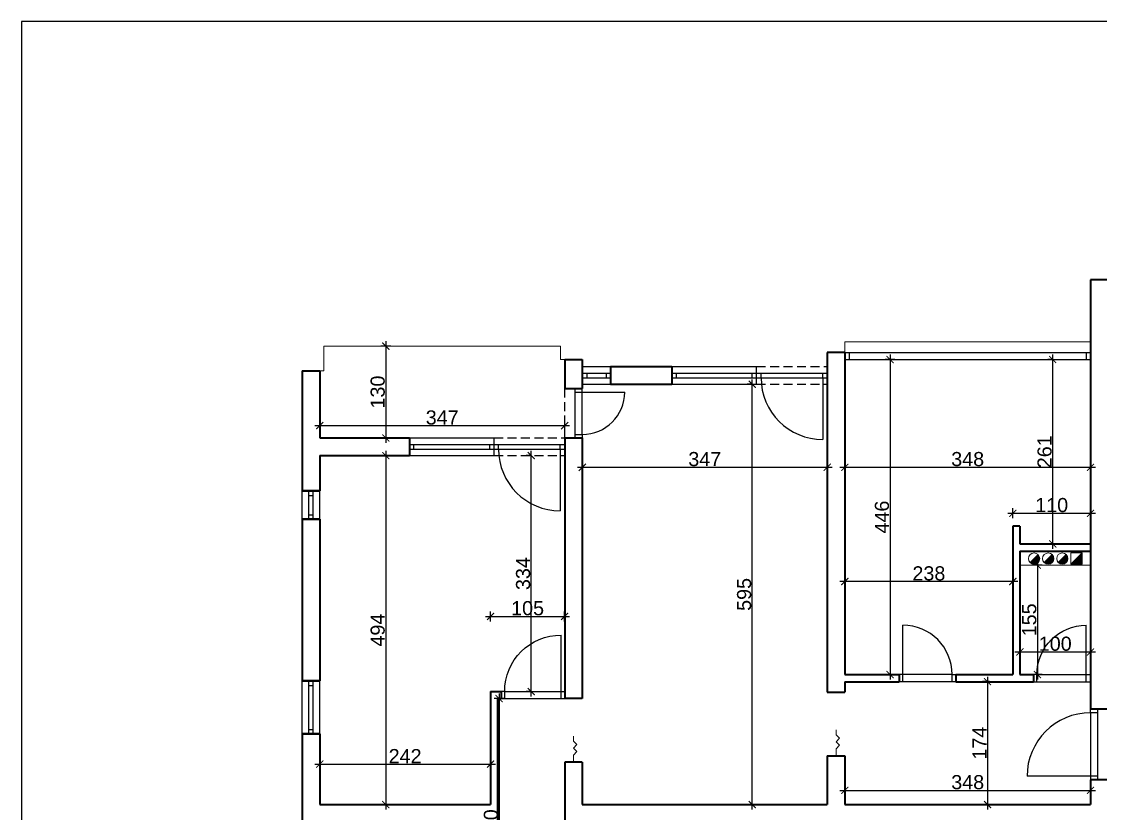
# Model space of a CAD drawing. Header units: centimetres. Extents: x 642232439 to 646206409, y 502891828 to 503284195.
# Drawn here: x 646184511 to 646186039, y 503276314 to 503277435 of the extents above; entities that cross this region are included whole.
import ezdxf

# ---------------------------------------------------------------- set-up
doc = ezdxf.new("R2010")
doc.units = ezdxf.units.CM
doc.header["$PDMODE"] = 35
doc.header["$PDSIZE"] = 0.1
doc.linetypes.add('HIDDENX2', pattern=[19.05, 12.7, -6.35])
doc.layers.add('SAST_Linija sastavnice', color=3, linetype='Continuous', plot=False)
for name, color, linetype, lineweight in [('TP_01 - 0.35', 1, 'Continuous', 35), ('TP_03 - 0.15', 3, 'Continuous', 15), ('TP_07 - 0.20', 7, 'Continuous', 20)]:
    doc.layers.add(name, color=color, linetype=linetype, lineweight=lineweight)
for name, color, linetype in [('TP_Hatch', 252, 'Continuous'), ('TP_Hidden', 8, 'HIDDENX2'), ('TP_Kotiranje', 3, 'Continuous'), ('TP_Otvori', 8, 'Continuous'), ('TP_Otvori.block', 8, 'Continuous')]:
    doc.layers.add(name, color=color, linetype=linetype)
doc.styles.get("Standard").update_dxf_attribs({"font": 'arial.ttf'})
doc.dimstyles.new('Radni', dxfattribs={"dimtxt": 20, "dimasz": 10, "dimexe": 7, "dimexo": 7, "dimgap": 1.25, "dimtad": 1, "dimdec": 1, "dimrnd": 0.5, "dimdsep": 46, "dimtxsty": 'Standard', "dimblk": 'ARCHTICK', "dimcen": 10, "dimdle": 7, "dimclrd": 256, "dimclre": 256, "dimadec": 1, "dimazin": 0, "dimtm": 1e-09, "dimtfac": 1, "dimtdec": 1, "dimtix": 1, "dimtmove": 0, "dimatfit": 0, "dimfxl": 7, "dimfxlon": 1, "dimarcsym": 0})

# ---------------------------------------------------------------- blocks, each defined once
blk = doc.blocks.new('*U525')
at = {"layer": 'TP_Otvori'}
for p, q in [((5, 0), (5, 90)), ((5, 0), (0, 0)), ((95, 0), (5, 0)), ((5, -10), (5, 0)), ((95, -10), (95, 0)), ((95, 0), (100, 0)), ((100, -10), (0, -10))]:
    blk.add_line(p, q, dxfattribs=at)
blk.add_arc((5, 0), 90, 0, 90, dxfattribs=at)
blk = doc.blocks.new('*U524')
at = {"layer": 'TP_Otvori'}
for p, q in [((5, 0), (5, 70)), ((5, 0), (0, 0)), ((75, 0), (5, 0)), ((5, -10), (5, 0)), ((75, -10), (75, 0)), ((75, 0), (80, 0)), ((80, -10), (0, -10))]:
    blk.add_line(p, q, dxfattribs=at)
blk.add_arc((5, 0), 70, 0, 90, dxfattribs=at)
blk = doc.blocks.new('*U527')
at = {"layer": 'TP_01 - 0.35'}
for p, q in [((0, 0), (0, -30)), ((48, 0), (48, -30))]:
    blk.add_line(p, q, dxfattribs=at)
at = {"layer": 'TP_Otvori'}
for p, q in [((0, 0), (48, 0)), ((0, -11.3), (48, -11.3)), ((7.5, -11.3), (7.5, -18.8)), ((40.5, -11.3), (40.5, -18.8)), ((0, -18.8), (48, -18.8)), ((0, -30), (48, -30))]:
    blk.add_line(p, q, dxfattribs=at)
blk = doc.blocks.new('*U526')
at = {"layer": 'TP_Otvori'}
for p, q in [((5, 0), (5, 60)), ((5, 0), (0, 0)), ((65, 0), (5, 0)), ((5, -10), (5, 0)), ((65, -10), (65, 0)), ((65, 0), (70, 0)), ((70, -10), (0, -10))]:
    blk.add_line(p, q, dxfattribs=at)
blk.add_arc((5, 0), 60, 0, 90, dxfattribs=at)
blk = doc.blocks.new('*U523')
at = {"layer": 'TP_Otvori'}
for p, q in [((5, 0), (5, 80)), ((5, 0), (0, 0)), ((85, 0), (5, 0)), ((5, -10), (5, 0)), ((85, -10), (85, 0)), ((85, 0), (90, 0)), ((90, -10), (0, -10))]:
    blk.add_line(p, q, dxfattribs=at)
blk.add_arc((5, 0), 80, 0, 90, dxfattribs=at)
blk = doc.blocks.new('*U101')
at = {"layer": 'TP_01 - 0.35'}
for p, q in [((0, 0), (0, -30)), ((90, 0), (90, -30))]:
    blk.add_line(p, q, dxfattribs=at)
at = {"layer": 'TP_Otvori'}
for p, q in [((0, 0), (90, 0)), ((0, -11.3), (90, -11.3)), ((7.5, -11.3), (7.5, -18.8)), ((82.5, -11.3), (82.5, -18.8)), ((0, -18.8), (90, -18.8)), ((0, -30), (90, -30))]:
    blk.add_line(p, q, dxfattribs=at)
blk = doc.blocks.new('_ArchTick')
at = {"color": 0, "linetype": 'ByBlock', "const_width": 0.15}
blk.add_lwpolyline([(-0.5, -0.5), (0.5, 0.5)], dxfattribs=at)
blk = doc.blocks.new('*D258')
at = {"layer": 'Defpoints', "color": 0, "transparency": 16777216}
for p in [(646185106.8, 503276975.6), (646185026.9, 503276845.6), (646185106.8, 503276845.6)]:
    blk.add_point(p, dxfattribs=at)
at = {"layer": 'TP_Kotiranje', "lineweight": -2, "transparency": 16777216}
for p, q in [((646185026.9, 503276982.6), (646185026.9, 503276838.6)), ((646185033.9, 503276975.6), (646185019.9, 503276975.6)), ((646185033.9, 503276845.6), (646185019.9, 503276845.6))]:
    blk.add_line(p, q, dxfattribs=at)
at = {"layer": 'TP_Kotiranje', "lineweight": -2, "transparency": 16777216, "xscale": 10, "yscale": 10, "zscale": 10}
for p, rotation in [((646185026.9, 503276975.6), 90), ((646185026.9, 503276845.6), 270)]:
    blk.add_blockref('_ArchTick', p, dxfattribs=dict(at, rotation=rotation))
at = {"layer": 'TP_Kotiranje', "color": 0, "transparency": 16777216, "insert": (646185015.5, 503276910.6), "char_height": 20, "attachment_point": 5, "rotation": 90}
blk.add_mtext('130', dxfattribs=at)
blk = doc.blocks.new('*D259')
at = {"layer": 'Defpoints', "color": 0, "transparency": 16777216}
for p in [(646185026.9, 503276820.6), (646185026.9, 503276326.6), (646185026.9, 503276326.6)]:
    blk.add_point(p, dxfattribs=at)
at = {"layer": 'TP_Kotiranje', "lineweight": -2, "transparency": 16777216}
for p, q in [((646185026.9, 503276827.6), (646185026.9, 503276319.6)), ((646185026.9, 503276820.6), (646185019.9, 503276820.6)), ((646185026.9, 503276326.6), (646185019.9, 503276326.6))]:
    blk.add_line(p, q, dxfattribs=at)
at = {"layer": 'TP_Kotiranje', "lineweight": -2, "transparency": 16777216, "xscale": 10, "yscale": 10, "zscale": 10}
for p, rotation in [((646185026.9, 503276820.6), 90), ((646185026.9, 503276326.6), 270)]:
    blk.add_blockref('_ArchTick', p, dxfattribs=dict(at, rotation=rotation))
at = {"layer": 'TP_Kotiranje', "color": 0, "transparency": 16777216, "insert": (646185015.5, 503276573.6), "char_height": 20, "attachment_point": 5, "rotation": 90}
blk.add_mtext('494', dxfattribs=at)
blk = doc.blocks.new('*D264')
at = {"layer": 'Defpoints', "color": 0, "transparency": 16777216}
for p in [(646185546.1, 503276921.6), (646185546.9, 503276921.6), (646185546.9, 503276326.6)]:
    blk.add_point(p, dxfattribs=at)
at = {"layer": 'TP_Kotiranje', "lineweight": -2, "transparency": 16777216}
for p, q in [((646185546.1, 503276921.6), (646185539.1, 503276921.6)), ((646185546.1, 503276319.6), (646185546.1, 503276928.6)), ((646185546.1, 503276326.6), (646185539.1, 503276326.6))]:
    blk.add_line(p, q, dxfattribs=at)
at = {"layer": 'TP_Kotiranje', "lineweight": -2, "transparency": 16777216, "xscale": 10, "yscale": 10, "zscale": 10}
for p, rotation in [((646185546.1, 503276921.6), 90), ((646185546.1, 503276326.6), 270)]:
    blk.add_blockref('_ArchTick', p, dxfattribs=dict(at, rotation=rotation))
at = {"layer": 'TP_Kotiranje', "color": 0, "transparency": 16777216, "insert": (646185534.6, 503276624.1), "char_height": 20, "attachment_point": 5, "rotation": 90}
blk.add_mtext('595', dxfattribs=at)
blk = doc.blocks.new('*D265')
at = {"layer": 'Defpoints', "color": 0, "transparency": 16777216}
for p in [(646185185.3, 503276326.6), (646185280.3, 503276326.6), (646185185.3, 503276156.6)]:
    blk.add_point(p, dxfattribs=at)
at = {"layer": 'TP_Kotiranje', "lineweight": -2, "transparency": 16777216}
for p, q in [((646185287.3, 503276156.6), (646185178.3, 503276156.6)), ((646185185.3, 503276163.6), (646185185.3, 503276149.6)), ((646185280.3, 503276163.6), (646185280.3, 503276149.6))]:
    blk.add_line(p, q, dxfattribs=at)
at = {"layer": 'TP_Kotiranje', "lineweight": -2, "transparency": 16777216, "xscale": 10, "yscale": 10, "zscale": 10, "rotation": 180}
blk.add_blockref('_ArchTick', (646185185.3, 503276156.6), dxfattribs=at)
at = {"layer": 'TP_Kotiranje', "lineweight": -2, "transparency": 16777216, "xscale": 10, "yscale": 10, "zscale": 10}
blk.add_blockref('_ArchTick', (646185280.3, 503276156.6), dxfattribs=at)
at = {"layer": 'TP_Kotiranje', "color": 0, "transparency": 16777216, "insert": (646185232.8, 503276168.1), "char_height": 20, "attachment_point": 5}
blk.add_mtext('95', dxfattribs=at)
blk = doc.blocks.new('*D279')
at = {"layer": 'Defpoints', "color": 0, "transparency": 16777216}
for p in [(646185233, 503276820.6), (646185235.2, 503276820.6), (646185235.3, 503276486.6)]:
    blk.add_point(p, dxfattribs=at)
at = {"layer": 'TP_Kotiranje', "lineweight": -2, "transparency": 16777216}
for p, q in [((646185233, 503276479.6), (646185233, 503276827.6)), ((646185233, 503276820.6), (646185226, 503276820.6)), ((646185233, 503276486.6), (646185226, 503276486.6))]:
    blk.add_line(p, q, dxfattribs=at)
at = {"layer": 'TP_Kotiranje', "lineweight": -2, "transparency": 16777216, "xscale": 10, "yscale": 10, "zscale": 10}
for p, rotation in [((646185233, 503276820.6), 90), ((646185233, 503276486.6), 270)]:
    blk.add_blockref('_ArchTick', p, dxfattribs=dict(at, rotation=rotation))
at = {"layer": 'TP_Kotiranje', "color": 0, "transparency": 16777216, "insert": (646185221.5, 503276653.6), "char_height": 20, "attachment_point": 5, "rotation": 90}
blk.add_mtext('334', dxfattribs=at)
blk = doc.blocks.new('*D280')
at = {"layer": 'Defpoints', "color": 0, "transparency": 16777216}
for p in [(646184933.3, 503276616.1), (646185175.3, 503276406.6), (646185175.3, 503276383.9)]:
    blk.add_point(p, dxfattribs=at)
at = {"layer": 'TP_Kotiranje', "lineweight": -2, "transparency": 16777216}
for p, q in [((646184926.3, 503276383.9), (646185182.3, 503276383.9)), ((646184933.3, 503276390.9), (646184933.3, 503276376.9)), ((646185175.3, 503276390.9), (646185175.3, 503276376.9))]:
    blk.add_line(p, q, dxfattribs=at)
at = {"layer": 'TP_Kotiranje', "lineweight": -2, "transparency": 16777216, "xscale": 10, "yscale": 10, "zscale": 10, "rotation": 180}
blk.add_blockref('_ArchTick', (646184933.3, 503276383.9), dxfattribs=at)
at = {"layer": 'TP_Kotiranje', "lineweight": -2, "transparency": 16777216, "xscale": 10, "yscale": 10, "zscale": 10}
blk.add_blockref('_ArchTick', (646185175.3, 503276383.9), dxfattribs=at)
at = {"layer": 'TP_Kotiranje', "color": 0, "transparency": 16777216, "insert": (646185054.3, 503276395.2), "char_height": 20, "attachment_point": 5}
blk.add_mtext('242', dxfattribs=at)
blk = doc.blocks.new('*D281')
at = {"layer": 'Defpoints', "color": 0, "transparency": 16777216}
for p in [(646185280.3, 503276593), (646185175.3, 503276486.6), (646185280.3, 503276486.6)]:
    blk.add_point(p, dxfattribs=at)
at = {"layer": 'TP_Kotiranje', "lineweight": -2, "transparency": 16777216}
for p, q in [((646185175.3, 503276586), (646185175.3, 503276600)), ((646185280.3, 503276586), (646185280.3, 503276600)), ((646185168.3, 503276593), (646185287.3, 503276593))]:
    blk.add_line(p, q, dxfattribs=at)
at = {"layer": 'TP_Kotiranje', "lineweight": -2, "transparency": 16777216, "xscale": 10, "yscale": 10, "zscale": 10, "rotation": 180}
blk.add_blockref('_ArchTick', (646185175.3, 503276593), dxfattribs=at)
at = {"layer": 'TP_Kotiranje', "lineweight": -2, "transparency": 16777216, "xscale": 10, "yscale": 10, "zscale": 10}
blk.add_blockref('_ArchTick', (646185280.3, 503276593), dxfattribs=at)
at = {"layer": 'TP_Kotiranje', "color": 0, "transparency": 16777216, "insert": (646185227.8, 503276604.5), "char_height": 20, "attachment_point": 5}
blk.add_mtext('105', dxfattribs=at)
blk = doc.blocks.new('*D282')
at = {"layer": 'Defpoints', "color": 0, "transparency": 16777216}
for p in [(646184933.3, 503276893.1), (646185280.3, 503276893.1), (646185280.3, 503276863.1)]:
    blk.add_point(p, dxfattribs=at)
at = {"layer": 'TP_Kotiranje', "lineweight": -2, "transparency": 16777216}
for p, q in [((646184926.3, 503276863.1), (646185287.3, 503276863.1)), ((646184933.3, 503276870.1), (646184933.3, 503276856.1)), ((646185280.3, 503276870.1), (646185280.3, 503276856.1))]:
    blk.add_line(p, q, dxfattribs=at)
at = {"layer": 'TP_Kotiranje', "lineweight": -2, "transparency": 16777216, "xscale": 10, "yscale": 10, "zscale": 10, "rotation": 180}
blk.add_blockref('_ArchTick', (646184933.3, 503276863.1), dxfattribs=at)
at = {"layer": 'TP_Kotiranje', "lineweight": -2, "transparency": 16777216, "xscale": 10, "yscale": 10, "zscale": 10}
blk.add_blockref('_ArchTick', (646185280.3, 503276863.1), dxfattribs=at)
at = {"layer": 'TP_Kotiranje', "color": 0, "transparency": 16777216, "insert": (646185106.8, 503276874.5), "char_height": 20, "attachment_point": 5}
blk.add_mtext('347', dxfattribs=at)
blk = doc.blocks.new('*D283')
at = {"layer": 'Defpoints', "color": 0, "transparency": 16777216}
for p in [(646185652.3, 503276804.1), (646185305.3, 503276661.1), (646185652.3, 503276661.1)]:
    blk.add_point(p, dxfattribs=at)
at = {"layer": 'TP_Kotiranje', "lineweight": -2, "transparency": 16777216}
for p, q in [((646185305.3, 503276797.1), (646185305.3, 503276811.1)), ((646185652.3, 503276797.1), (646185652.3, 503276811.1)), ((646185298.3, 503276804.1), (646185659.3, 503276804.1))]:
    blk.add_line(p, q, dxfattribs=at)
at = {"layer": 'TP_Kotiranje', "lineweight": -2, "transparency": 16777216, "xscale": 10, "yscale": 10, "zscale": 10, "rotation": 180}
blk.add_blockref('_ArchTick', (646185305.3, 503276804.1), dxfattribs=at)
at = {"layer": 'TP_Kotiranje', "lineweight": -2, "transparency": 16777216, "xscale": 10, "yscale": 10, "zscale": 10}
blk.add_blockref('_ArchTick', (646185652.3, 503276804.1), dxfattribs=at)
at = {"layer": 'TP_Kotiranje', "color": 0, "transparency": 16777216, "insert": (646185478.8, 503276815.6), "char_height": 20, "attachment_point": 5}
blk.add_mtext('347', dxfattribs=at)
blk = doc.blocks.new('*D284')
at = {"layer": 'Defpoints', "color": 0, "transparency": 16777216}
for p in [(646185677.3, 503276804.1), (646186025.3, 503276804.1), (646186025.3, 503276804.1)]:
    blk.add_point(p, dxfattribs=at)
at = {"layer": 'TP_Kotiranje', "lineweight": -2, "transparency": 16777216}
for p, q in [((646185677.3, 503276804.1), (646185677.3, 503276811.1)), ((646186025.3, 503276804.1), (646186025.3, 503276811.1)), ((646185670.3, 503276804.1), (646186032.3, 503276804.1))]:
    blk.add_line(p, q, dxfattribs=at)
at = {"layer": 'TP_Kotiranje', "lineweight": -2, "transparency": 16777216, "xscale": 10, "yscale": 10, "zscale": 10, "rotation": 180}
blk.add_blockref('_ArchTick', (646185677.3, 503276804.1), dxfattribs=at)
at = {"layer": 'TP_Kotiranje', "lineweight": -2, "transparency": 16777216, "xscale": 10, "yscale": 10, "zscale": 10}
blk.add_blockref('_ArchTick', (646186025.3, 503276804.1), dxfattribs=at)
at = {"layer": 'TP_Kotiranje', "color": 0, "transparency": 16777216, "insert": (646185851.3, 503276815.6), "char_height": 20, "attachment_point": 5}
blk.add_mtext('348', dxfattribs=at)
blk = doc.blocks.new('*D302')
at = {"layer": 'Defpoints', "color": 0, "transparency": 16777216}
for p in [(646185889.3, 503276500.6), (646185879.4, 503276326.6), (646185889.3, 503276326.6)]:
    blk.add_point(p, dxfattribs=at)
at = {"layer": 'TP_Kotiranje', "lineweight": -2, "transparency": 16777216}
for p, q in [((646185879.4, 503276507.6), (646185879.4, 503276319.6)), ((646185882.3, 503276500.6), (646185872.4, 503276500.6)), ((646185882.3, 503276326.6), (646185872.4, 503276326.6))]:
    blk.add_line(p, q, dxfattribs=at)
at = {"layer": 'TP_Kotiranje', "lineweight": -2, "transparency": 16777216, "xscale": 10, "yscale": 10, "zscale": 10}
for p, rotation in [((646185879.4, 503276500.6), 90), ((646185879.4, 503276326.6), 270)]:
    blk.add_blockref('_ArchTick', p, dxfattribs=dict(at, rotation=rotation))
at = {"layer": 'TP_Kotiranje', "color": 0, "transparency": 16777216, "insert": (646185868.1, 503276413.6), "char_height": 20, "attachment_point": 5, "rotation": 90}
blk.add_mtext('174', dxfattribs=at)
blk = doc.blocks.new('*D303')
at = {"layer": 'Defpoints', "color": 0, "transparency": 16777216}
for p in [(646185975.3, 503276665.6), (646185950, 503276510.6), (646185975.3, 503276510.6)]:
    blk.add_point(p, dxfattribs=at)
at = {"layer": 'TP_Kotiranje', "lineweight": -2, "transparency": 16777216}
for p, q in [((646185950, 503276672.6), (646185950, 503276503.6)), ((646185957, 503276665.6), (646185943, 503276665.6)), ((646185957, 503276510.6), (646185943, 503276510.6))]:
    blk.add_line(p, q, dxfattribs=at)
at = {"layer": 'TP_Kotiranje', "lineweight": -2, "transparency": 16777216, "xscale": 10, "yscale": 10, "zscale": 10}
for p, rotation in [((646185950, 503276665.6), 90), ((646185950, 503276510.6), 270)]:
    blk.add_blockref('_ArchTick', p, dxfattribs=dict(at, rotation=rotation))
at = {"layer": 'TP_Kotiranje', "color": 0, "transparency": 16777216, "insert": (646185938.6, 503276588.1), "char_height": 20, "attachment_point": 5, "rotation": 90}
blk.add_mtext('155', dxfattribs=at)
blk = doc.blocks.new('*D304')
at = {"layer": 'Defpoints', "color": 0, "transparency": 16777216}
for p in [(646185925.3, 503276580.5), (646186025.3, 503276580.5), (646186025.3, 503276542.7)]:
    blk.add_point(p, dxfattribs=at)
at = {"layer": 'TP_Kotiranje', "lineweight": -2, "transparency": 16777216}
for p, q in [((646185918.3, 503276542.7), (646186032.3, 503276542.7)), ((646185925.3, 503276549.7), (646185925.3, 503276535.7)), ((646186025.3, 503276549.7), (646186025.3, 503276535.7))]:
    blk.add_line(p, q, dxfattribs=at)
at = {"layer": 'TP_Kotiranje', "lineweight": -2, "transparency": 16777216, "xscale": 10, "yscale": 10, "zscale": 10, "rotation": 180}
blk.add_blockref('_ArchTick', (646185925.3, 503276542.7), dxfattribs=at)
at = {"layer": 'TP_Kotiranje', "lineweight": -2, "transparency": 16777216, "xscale": 10, "yscale": 10, "zscale": 10}
blk.add_blockref('_ArchTick', (646186025.3, 503276542.7), dxfattribs=at)
at = {"layer": 'TP_Kotiranje', "color": 0, "transparency": 16777216, "insert": (646185975.3, 503276554.2), "char_height": 20, "attachment_point": 5}
blk.add_mtext('100', dxfattribs=at)
blk = doc.blocks.new('*D313')
at = {"layer": 'Defpoints', "color": 0, "transparency": 16777216}
for p in [(646185851.3, 503276956.6), (646185741.3, 503276510.6), (646185851.3, 503276510.6)]:
    blk.add_point(p, dxfattribs=at)
at = {"layer": 'TP_Kotiranje', "lineweight": -2, "transparency": 16777216}
for p, q in [((646185741.3, 503276963.6), (646185741.3, 503276503.6)), ((646185748.3, 503276956.6), (646185734.3, 503276956.6)), ((646185748.3, 503276510.6), (646185734.3, 503276510.6))]:
    blk.add_line(p, q, dxfattribs=at)
at = {"layer": 'TP_Kotiranje', "lineweight": -2, "transparency": 16777216, "xscale": 10, "yscale": 10, "zscale": 10}
for p, rotation in [((646185741.3, 503276956.6), 90), ((646185741.3, 503276510.6), 270)]:
    blk.add_blockref('_ArchTick', p, dxfattribs=dict(at, rotation=rotation))
at = {"layer": 'TP_Kotiranje', "color": 0, "transparency": 16777216, "insert": (646185729.9, 503276733.6), "char_height": 20, "attachment_point": 5, "rotation": 90}
blk.add_mtext('446', dxfattribs=at)
blk = doc.blocks.new('*D314')
at = {"layer": 'Defpoints', "color": 0, "transparency": 16777216}
for p in [(646185971.7, 503276956.6), (646185975.3, 503276956.6), (646185975.3, 503276695.6)]:
    blk.add_point(p, dxfattribs=at)
at = {"layer": 'TP_Kotiranje', "lineweight": -2, "transparency": 16777216}
for p, q in [((646185971.7, 503276688.6), (646185971.7, 503276963.6)), ((646185971.7, 503276956.6), (646185964.7, 503276956.6)), ((646185971.7, 503276695.6), (646185964.7, 503276695.6))]:
    blk.add_line(p, q, dxfattribs=at)
at = {"layer": 'TP_Kotiranje', "lineweight": -2, "transparency": 16777216, "xscale": 10, "yscale": 10, "zscale": 10}
for p, rotation in [((646185971.7, 503276956.6), 90), ((646185971.7, 503276695.6), 270)]:
    blk.add_blockref('_ArchTick', p, dxfattribs=dict(at, rotation=rotation))
at = {"layer": 'TP_Kotiranje', "color": 0, "transparency": 16777216, "insert": (646185960.3, 503276826.1), "char_height": 20, "attachment_point": 5, "rotation": 90}
blk.add_mtext('261', dxfattribs=at)
blk = doc.blocks.new('*D315')
at = {"layer": 'Defpoints', "color": 0, "transparency": 16777216}
for p in [(646185677.3, 503276665.6), (646185915.3, 503276665.6), (646185677.3, 503276642.4)]:
    blk.add_point(p, dxfattribs=at)
at = {"layer": 'TP_Kotiranje', "lineweight": -2, "transparency": 16777216}
for p, q in [((646185922.3, 503276642.4), (646185670.3, 503276642.4)), ((646185677.3, 503276649.4), (646185677.3, 503276635.4)), ((646185915.3, 503276649.4), (646185915.3, 503276635.4))]:
    blk.add_line(p, q, dxfattribs=at)
at = {"layer": 'TP_Kotiranje', "lineweight": -2, "transparency": 16777216, "xscale": 10, "yscale": 10, "zscale": 10, "rotation": 180}
blk.add_blockref('_ArchTick', (646185677.3, 503276642.4), dxfattribs=at)
at = {"layer": 'TP_Kotiranje', "lineweight": -2, "transparency": 16777216, "xscale": 10, "yscale": 10, "zscale": 10}
blk.add_blockref('_ArchTick', (646185915.3, 503276642.4), dxfattribs=at)
at = {"layer": 'TP_Kotiranje', "color": 0, "transparency": 16777216, "insert": (646185796.3, 503276653.8), "char_height": 20, "attachment_point": 5}
blk.add_mtext('238', dxfattribs=at)
blk = doc.blocks.new('*D316')
at = {"layer": 'Defpoints', "color": 0, "transparency": 16777216}
for p in [(646186025.3, 503276739), (646185915.3, 503276720.6), (646186025.3, 503276720.6)]:
    blk.add_point(p, dxfattribs=at)
at = {"layer": 'TP_Kotiranje', "lineweight": -2, "transparency": 16777216}
for p, q in [((646185908.3, 503276739), (646186032.3, 503276739)), ((646185915.3, 503276732), (646185915.3, 503276746)), ((646186025.3, 503276732), (646186025.3, 503276746))]:
    blk.add_line(p, q, dxfattribs=at)
at = {"layer": 'TP_Kotiranje', "lineweight": -2, "transparency": 16777216, "xscale": 10, "yscale": 10, "zscale": 10, "rotation": 180}
blk.add_blockref('_ArchTick', (646185915.3, 503276739), dxfattribs=at)
at = {"layer": 'TP_Kotiranje', "lineweight": -2, "transparency": 16777216, "xscale": 10, "yscale": 10, "zscale": 10}
blk.add_blockref('_ArchTick', (646186025.3, 503276739), dxfattribs=at)
at = {"layer": 'TP_Kotiranje', "color": 0, "transparency": 16777216, "insert": (646185970.3, 503276750.5), "char_height": 20, "attachment_point": 5}
blk.add_mtext('110', dxfattribs=at)
blk = doc.blocks.new('*D317')
at = {"layer": 'Defpoints', "color": 0, "transparency": 16777216}
for p in [(646185209.3, 503276476.6), (646185187.4, 503276116.6), (646185235.3, 503276116.6)]:
    blk.add_point(p, dxfattribs=at)
at = {"layer": 'TP_Kotiranje', "lineweight": -2, "transparency": 16777216}
for p, q in [((646185194.4, 503276476.6), (646185180.4, 503276476.6)), ((646185187.4, 503276483.6), (646185187.4, 503276109.6)), ((646185194.4, 503276116.6), (646185180.4, 503276116.6))]:
    blk.add_line(p, q, dxfattribs=at)
at = {"layer": 'TP_Kotiranje', "lineweight": -2, "transparency": 16777216, "xscale": 10, "yscale": 10, "zscale": 10}
for p, rotation in [((646185187.4, 503276476.6), 90), ((646185187.4, 503276116.6), 270)]:
    blk.add_blockref('_ArchTick', p, dxfattribs=dict(at, rotation=rotation))
at = {"layer": 'TP_Kotiranje', "color": 0, "transparency": 16777216, "insert": (646185175.9, 503276296.6), "char_height": 20, "attachment_point": 5, "rotation": 90}
blk.add_mtext('360', dxfattribs=at)
blk = doc.blocks.new('*D318')
at = {"layer": 'Defpoints', "color": 0, "transparency": 16777216}
for p in [(646185677.3, 503276361.1), (646186025.3, 503276361.1), (646186025.3, 503276346.7)]:
    blk.add_point(p, dxfattribs=at)
at = {"layer": 'TP_Kotiranje', "lineweight": -2, "transparency": 16777216}
for p, q in [((646185677.3, 503276353.7), (646185677.3, 503276339.7)), ((646186025.3, 503276353.7), (646186025.3, 503276339.7)), ((646185670.3, 503276346.7), (646186032.3, 503276346.7))]:
    blk.add_line(p, q, dxfattribs=at)
at = {"layer": 'TP_Kotiranje', "lineweight": -2, "transparency": 16777216, "xscale": 10, "yscale": 10, "zscale": 10, "rotation": 180}
blk.add_blockref('_ArchTick', (646185677.3, 503276346.7), dxfattribs=at)
at = {"layer": 'TP_Kotiranje', "lineweight": -2, "transparency": 16777216, "xscale": 10, "yscale": 10, "zscale": 10}
blk.add_blockref('_ArchTick', (646186025.3, 503276346.7), dxfattribs=at)
at = {"layer": 'TP_Kotiranje', "color": 0, "transparency": 16777216, "insert": (646185851.3, 503276358.2), "char_height": 20, "attachment_point": 5}
blk.add_mtext('348', dxfattribs=at)

msp = doc.modelspace()

# ---------------------------------------------------------------- hatches: boundary and pattern name
at = {"layer": 'TP_Hatch'}
h = msp.add_hatch(color=256, dxfattribs=at)
h.dxf.hatch_style = 1
edge = h.paths.add_edge_path()
edge.add_arc((646185945.35, 503276674.84), 8, 225, 270)
edge.add_arc((646185945.35, 503276674.84), 8, 270, 360)
edge.add_arc((646185945.35, 503276674.84), 8, 0, 45)
edge.add_line((646185951, 503276680.5), (646185939.69, 503276669.19))
h = msp.add_hatch(color=256, dxfattribs=at)
h.dxf.hatch_style = 1
edge = h.paths.add_edge_path()
edge.add_arc((646185965.35, 503276674.84), 8, 225, 270)
edge.add_arc((646185965.35, 503276674.84), 8, 270, 360)
edge.add_arc((646185965.35, 503276674.84), 8, 0, 45)
edge.add_line((646185971, 503276680.5), (646185959.69, 503276669.19))
h = msp.add_hatch(color=256, dxfattribs=at)
h.dxf.hatch_style = 1
edge = h.paths.add_edge_path()
edge.add_arc((646185985.35, 503276674.84), 8, 225, 270)
edge.add_arc((646185985.35, 503276674.84), 8, 270, 360)
edge.add_arc((646185985.35, 503276674.84), 8, 0, 45)
edge.add_line((646185991, 503276680.5), (646185979.69, 503276669.19))
h = msp.add_hatch(color=256, dxfattribs=at)
h.dxf.hatch_style = 1
h.paths.add_polyline_path([(646186013.35, 503276666.84), (646186013.35, 503276682.84), (646185997.35, 503276666.84)])

# ---------------------------------------------------------------- linework, layer by layer
at = {"layer": 'SAST_Linija sastavnice'}
msp.add_lwpolyline([(646188408.92, 503277435.11), (646184510.92, 503277435.11), (646184510.92, 503274569.11), (646188408.92, 503274569.11)], close=True, dxfattribs=at)
at = {"layer": 'TP_01 - 0.35'}
for p, q in [((646186025.33, 503277069.57), (646186025.33, 503276461.57)), ((646186050.33, 503277069.57), (646186025.33, 503277069.57)), ((646185652.33, 503276966.57), (646185652.33, 503276485.57)), ((646185677.33, 503276966.57), (646185652.33, 503276966.57)), ((646185677.33, 503276966.57), (646185677.33, 503276510.57)), ((646185280.33, 503276956.57), (646185280.33, 503276915.57)), ((646185280.33, 503276956.57), (646185305.33, 503276956.57)), ((646185305.33, 503276956.57), (646185305.33, 503276915.57)), ((646184908.33, 503276940.57), (646184908.33, 503276770.57)), ((646184908.33, 503276940.57), (646184933.33, 503276940.57)), ((646184933.33, 503276940.57), (646184933.33, 503276845.57)), ((646185345.33, 503276946.57), (646185345.33, 503276921.57)), ((646185345.33, 503276946.57), (646185432.33, 503276946.57)), ((646185432.33, 503276946.57), (646185432.33, 503276921.57)), ((646185345.33, 503276921.57), (646185432.33, 503276921.57)), ((646185280.33, 503276915.57), (646185305.33, 503276915.57)), ((646184933.33, 503276845.57), (646185060.33, 503276845.57)), ((646185060.33, 503276845.57), (646185060.33, 503276820.57)), ((646185280.33, 503276845.57), (646185280.33, 503276476.57)), ((646185280.33, 503276845.57), (646185305.33, 503276845.57)), ((646185305.33, 503276845.57), (646185305.33, 503276476.57)), ((646184933.33, 503276820.57), (646184933.33, 503276770.57)), ((646184933.33, 503276820.57), (646185060.33, 503276820.57)), ((646184933.33, 503276770.57), (646184908.33, 503276770.57)), ((646184908.33, 503276730.57), (646184908.33, 503276501.57)), ((646184933.33, 503276730.57), (646184908.33, 503276730.57)), ((646184933.33, 503276730.57), (646184933.33, 503276501.57)), ((646185915.33, 503276720.57), (646185915.33, 503276665.57)), ((646185925.33, 503276720.57), (646185915.33, 503276720.57)), ((646185925.33, 503276720.57), (646185925.33, 503276695.57)), ((646185925.33, 503276695.57), (646186025.33, 503276695.57)), ((646185925.33, 503276685.57), (646185925.33, 503276665.57)), ((646185925.33, 503276685.57), (646186025.33, 503276685.57)), ((646185915.33, 503276665.57), (646185915.33, 503276510.57)), ((646185925.33, 503276665.57), (646185925.33, 503276510.57)), ((646185677.33, 503276510.57), (646185754.33, 503276510.57)), ((646185754.33, 503276510.57), (646185754.33, 503276500.57)), ((646185834.33, 503276510.57), (646185915.33, 503276510.57)), ((646185834.33, 503276510.57), (646185834.33, 503276500.57)), ((646185925.33, 503276510.57), (646185944.33, 503276510.57)), ((646185944.33, 503276510.57), (646185944.33, 503276500.57)), ((646184933.33, 503276501.57), (646184908.33, 503276501.57)), ((646185677.33, 503276500.57), (646185677.33, 503276485.57)), ((646185677.33, 503276500.57), (646185754.33, 503276500.57)), ((646185834.33, 503276500.57), (646185944.33, 503276500.57)), ((646185175.33, 503276486.57), (646185190.33, 503276486.57)), ((646185175.33, 503276486.57), (646185175.33, 503276326.57)), ((646185185.33, 503276476.57), (646185190.33, 503276476.57)), ((646185185.33, 503276476.57), (646185185.33, 503276212.57)), ((646185190.33, 503276486.57), (646185190.33, 503276476.57)), ((646185305.33, 503276476.57), (646185280.33, 503276476.57)), ((646185652.33, 503276485.57), (646185677.33, 503276485.57)), ((646186050.33, 503276461.57), (646186025.33, 503276461.57)), ((646184908.33, 503276426.57), (646184908.33, 503276179.07)), ((646184933.33, 503276426.57), (646184908.33, 503276426.57)), ((646184933.33, 503276426.57), (646184933.33, 503276326.57)), ((646185280.33, 503276386.57), (646185280.33, 503276326.57)), ((646185305.33, 503276386.57), (646185280.33, 503276386.57)), ((646185305.33, 503276386.57), (646185305.33, 503276326.57)), ((646185652.33, 503276395.57), (646185652.33, 503276326.57)), ((646185652.33, 503276395.57), (646185677.33, 503276395.57)), ((646185677.33, 503276395.57), (646185677.33, 503276326.57)), ((646186025.33, 503276361.57), (646186025.33, 503276326.57)), ((646186050.33, 503276361.57), (646186025.33, 503276361.57)), ((646184933.33, 503276326.57), (646185175.33, 503276326.57)), ((646185280.33, 503276326.57), (646185280.33, 503275666.57)), ((646185305.33, 503276326.57), (646185652.33, 503276326.57)), ((646185677.33, 503276326.57), (646186025.33, 503276326.57))]:
    msp.add_line(p, q, dxfattribs=at)
at = {"layer": 'TP_03 - 0.15'}
for p, q in [((646185664.83, 503276425.37), (646185664.83, 503276432.37)), ((646185292.83, 503276416.37), (646185292.83, 503276423.37)), ((646185292.83, 503276416.37), (646185297.78, 503276411.42)), ((646185664.83, 503276425.37), (646185669.78, 503276420.42)), ((646185664.83, 503276415.47), (646185669.78, 503276420.42)), ((646185664.83, 503276415.47), (646185669.78, 503276410.52)), ((646185292.83, 503276406.47), (646185297.78, 503276411.42)), ((646185292.83, 503276406.47), (646185297.78, 503276401.52)), ((646185292.83, 503276396.57), (646185297.78, 503276401.52)), ((646185664.83, 503276405.57), (646185669.78, 503276410.52)), ((646185664.83, 503276395.57), (646185664.83, 503276405.57)), ((646185292.83, 503276386.57), (646185292.83, 503276396.57))]:
    msp.add_line(p, q, dxfattribs=at)
at = {"layer": 'TP_07 - 0.20'}
for p, q in [((646185677.33, 503276981.57), (646186025.33, 503276981.57)), ((646185677.33, 503276981.57), (646185677.33, 503276966.57)), ((646184939.33, 503276975.57), (646185274.33, 503276975.57)), ((646184939.33, 503276975.57), (646184939.33, 503276940.57)), ((646185274.33, 503276975.57), (646185274.33, 503276956.57)), ((646185280.33, 503276956.57), (646185274.33, 503276956.57)), ((646184939.33, 503276940.57), (646184933.33, 503276940.57)), ((646184933.33, 503276940.57), (646184933.33, 503276940.57)), ((646185951, 503276680.5), (646185939.69, 503276669.19)), ((646185971, 503276680.5), (646185959.69, 503276669.19)), ((646185991, 503276680.5), (646185979.69, 503276669.19)), ((646186013.35, 503276682.84), (646185997.35, 503276666.84)), ((646185925.33, 503276665.57), (646186025.33, 503276665.57))]:
    msp.add_line(p, q, dxfattribs=at)
msp.add_lwpolyline([(646185997.35, 503276682.84), (646186013.35, 503276682.84), (646186013.35, 503276666.84), (646185997.35, 503276666.84)], close=True, dxfattribs=at)
for centre in [(646185945.35, 503276674.84), (646185965.35, 503276674.84), (646185985.35, 503276674.84)]:
    msp.add_circle(centre, 8, dxfattribs=at)
at = {"layer": 'TP_Hidden'}
for p, q in [((646185552.33, 503276946.57), (646185652.33, 503276946.57)), ((646185552.33, 503276921.57), (646185652.33, 503276921.57)), ((646185280.33, 503276845.57), (646185280.33, 503276915.57)), ((646185180.33, 503276845.57), (646185280.33, 503276845.57)), ((646185180.33, 503276820.57), (646185280.33, 503276820.57))]:
    msp.add_line(p, q, dxfattribs=at)
at = {"layer": 'TP_Otvori'}
for p, q in [((646185677.33, 503276966.57), (646186025.33, 503276966.57)), ((646185683.33, 503276966.57), (646185683.33, 503276956.57)), ((646186019.33, 503276966.57), (646186019.33, 503276956.57)), ((646185677.33, 503276956.57), (646186025.33, 503276956.57)), ((646185432.33, 503276946.57), (646185552.33, 503276946.57)), ((646185432.33, 503276937.2), (646185552.33, 503276937.2)), ((646185438.58, 503276930.95), (646185438.58, 503276937.2)), ((646185546.08, 503276930.95), (646185546.08, 503276937.2)), ((646185552.33, 503276921.57), (646185552.33, 503276946.57)), ((646185552.33, 503276937.2), (646185652.33, 503276937.2)), ((646185558.58, 503276930.95), (646185558.58, 503276937.2)), ((646185646.08, 503276930.95), (646185646.08, 503276937.2)), ((646185432.33, 503276930.95), (646185552.33, 503276930.95)), ((646185432.33, 503276921.57), (646185552.33, 503276921.57)), ((646185552.33, 503276930.95), (646185652.33, 503276930.95)), ((646185646.08, 503276930.95), (646185646.08, 503276843.45)), ((646185060.33, 503276845.57), (646185180.33, 503276845.57)), ((646185180.33, 503276820.57), (646185180.33, 503276845.57)), ((646185060.33, 503276836.2), (646185180.33, 503276836.2)), ((646185060.33, 503276829.95), (646185180.33, 503276829.95)), ((646185066.58, 503276829.95), (646185066.58, 503276836.2)), ((646185174.08, 503276829.95), (646185174.08, 503276836.2)), ((646185180.33, 503276836.2), (646185280.33, 503276836.2)), ((646185180.33, 503276829.95), (646185280.33, 503276829.95)), ((646185186.58, 503276829.95), (646185186.58, 503276836.2)), ((646185274.08, 503276829.95), (646185274.08, 503276836.2)), ((646185274.08, 503276829.95), (646185274.08, 503276742.45)), ((646185060.33, 503276820.57), (646185180.33, 503276820.57))]:
    msp.add_line(p, q, dxfattribs=at)
for centre in [(646185646.08, 503276930.95), (646185274.08, 503276829.95)]:
    msp.add_arc(centre, 87.5, 180, 270, dxfattribs=at)

# ---------------------------------------------------------------- block references
at = {"layer": 'TP_Otvori.block', "xscale": 0.8333333856529689, "yscale": 0.8333333856529689, "zscale": 0.8333333856529689}
msp.add_blockref('*U527', (646185305.33, 503276946.57), dxfattribs=at)
at = {"layer": 'TP_Otvori.block'}
for name, p, rotation in [('*U526', (646185305.33, 503276915.57), 270), ('*U525', (646186025.33, 503276361.57), 90.00000000000001)]:
    msp.add_blockref(name, p, dxfattribs=dict(at, rotation=rotation))
at = {"layer": 'TP_Otvori.block', "xscale": 0.8333333856529689, "yscale": 0.8333333856529689, "zscale": 0.8333333856529689, "rotation": 90}
for name, p in [('*U527', (646184908.33, 503276730.57)), ('*U101', (646184908.33, 503276426.57))]:
    msp.add_blockref(name, p, dxfattribs=at)
at = {"layer": 'TP_Otvori.block', "xscale": -1}
for name, p in [('*U523', (646185280.33, 503276486.57)), ('*U524', (646186024.33, 503276510.57))]:
    msp.add_blockref(name, p, dxfattribs=at)
at = {"layer": 'TP_Otvori.block'}
msp.add_blockref('*U524', (646185754.33, 503276510.57), dxfattribs=at)

# ---------------------------------------------------------------- dimensions: what is measured, and where the dimension line sits
at = {"layer": 'TP_Kotiranje'}
for base, p1, p2, picture, middle in [((646185026.92, 503276845.57), (646185106.83, 503276975.57), (646185106.83, 503276845.57), '*D258', (646185015.45, 503276910.57)), ((646185741.32, 503276510.57), (646185851.33, 503276956.57), (646185851.33, 503276510.57), '*D313', (646185729.86, 503276733.57)), ((646185971.73, 503276956.57), (646185975.33, 503276695.57), (646185975.33, 503276956.57), '*D314', (646185960.27, 503276826.07)), ((646185546.08, 503276921.57), (646185546.94, 503276326.57), (646185546.94, 503276921.57), '*D264', (646185534.62, 503276624.07)), ((646185026.92, 503276326.57), (646185026.92, 503276820.57), (646185026.92, 503276326.57), '*D259', (646185015.46, 503276573.57)), ((646185233, 503276820.57), (646185235.33, 503276486.57), (646185235.22, 503276820.57), '*D279', (646185221.53, 503276653.57)), ((646185950.02, 503276510.57), (646185975.33, 503276665.57), (646185975.33, 503276510.57), '*D303', (646185938.56, 503276588.07)), ((646185879.4, 503276326.57), (646185889.33, 503276500.57), (646185889.33, 503276326.57), '*D302', (646185868.11, 503276413.57)), ((646185187.4, 503276116.57), (646185209.33, 503276476.57), (646185235.33, 503276116.57), '*D317', (646185175.93, 503276296.57))]:
    dim = msp.add_linear_dim(base=base, p1=p1, p2=p2, angle=90, dimstyle='Radni', dxfattribs=at)
    dim.commit()
    dim.dimension.update_dxf_attribs({"geometry": picture, "text_midpoint": middle})
for base, p1, p2, picture, middle in [((646185280.33, 503276863.07), (646184933.33, 503276893.07), (646185280.33, 503276893.07), '*D282', (646185106.83, 503276874.54)), ((646185652.33, 503276804.13), (646185305.33, 503276661.07), (646185652.33, 503276661.07), '*D283', (646185478.83, 503276815.6)), ((646186025.33, 503276804.13), (646185677.33, 503276804.13), (646186025.33, 503276804.13), '*D284', (646185851.33, 503276815.6)), ((646186025.33, 503276738.99), (646185915.33, 503276720.57), (646186025.33, 503276720.57), '*D316', (646185970.33, 503276750.46)), ((646185677.33, 503276642.36), (646185915.33, 503276665.57), (646185677.33, 503276665.57), '*D315', (646185796.33, 503276653.83)), ((646185175.33, 503276383.93), (646184933.33, 503276616.07), (646185175.33, 503276406.57), '*D280', (646185054.33, 503276395.22)), ((646185280.33, 503276593.02), (646185175.33, 503276486.57), (646185280.33, 503276486.57), '*D281', (646185227.83, 503276604.48)), ((646186025.33, 503276542.72), (646185925.33, 503276580.54), (646186025.33, 503276580.54), '*D304', (646185975.33, 503276554.18)), ((646186025.33, 503276346.73), (646185677.33, 503276361.07), (646186025.33, 503276361.07), '*D318', (646185851.33, 503276358.2)), ((646185185.33, 503276156.62), (646185280.33, 503276326.57), (646185185.33, 503276326.57), '*D265', (646185232.83, 503276168.08))]:
    dim = msp.add_linear_dim(base=base, p1=p1, p2=p2, dimstyle='Radni', dxfattribs=at)
    dim.commit()
    dim.dimension.update_dxf_attribs({"geometry": picture, "text_midpoint": middle})

doc.saveas('drawing.dxf')
